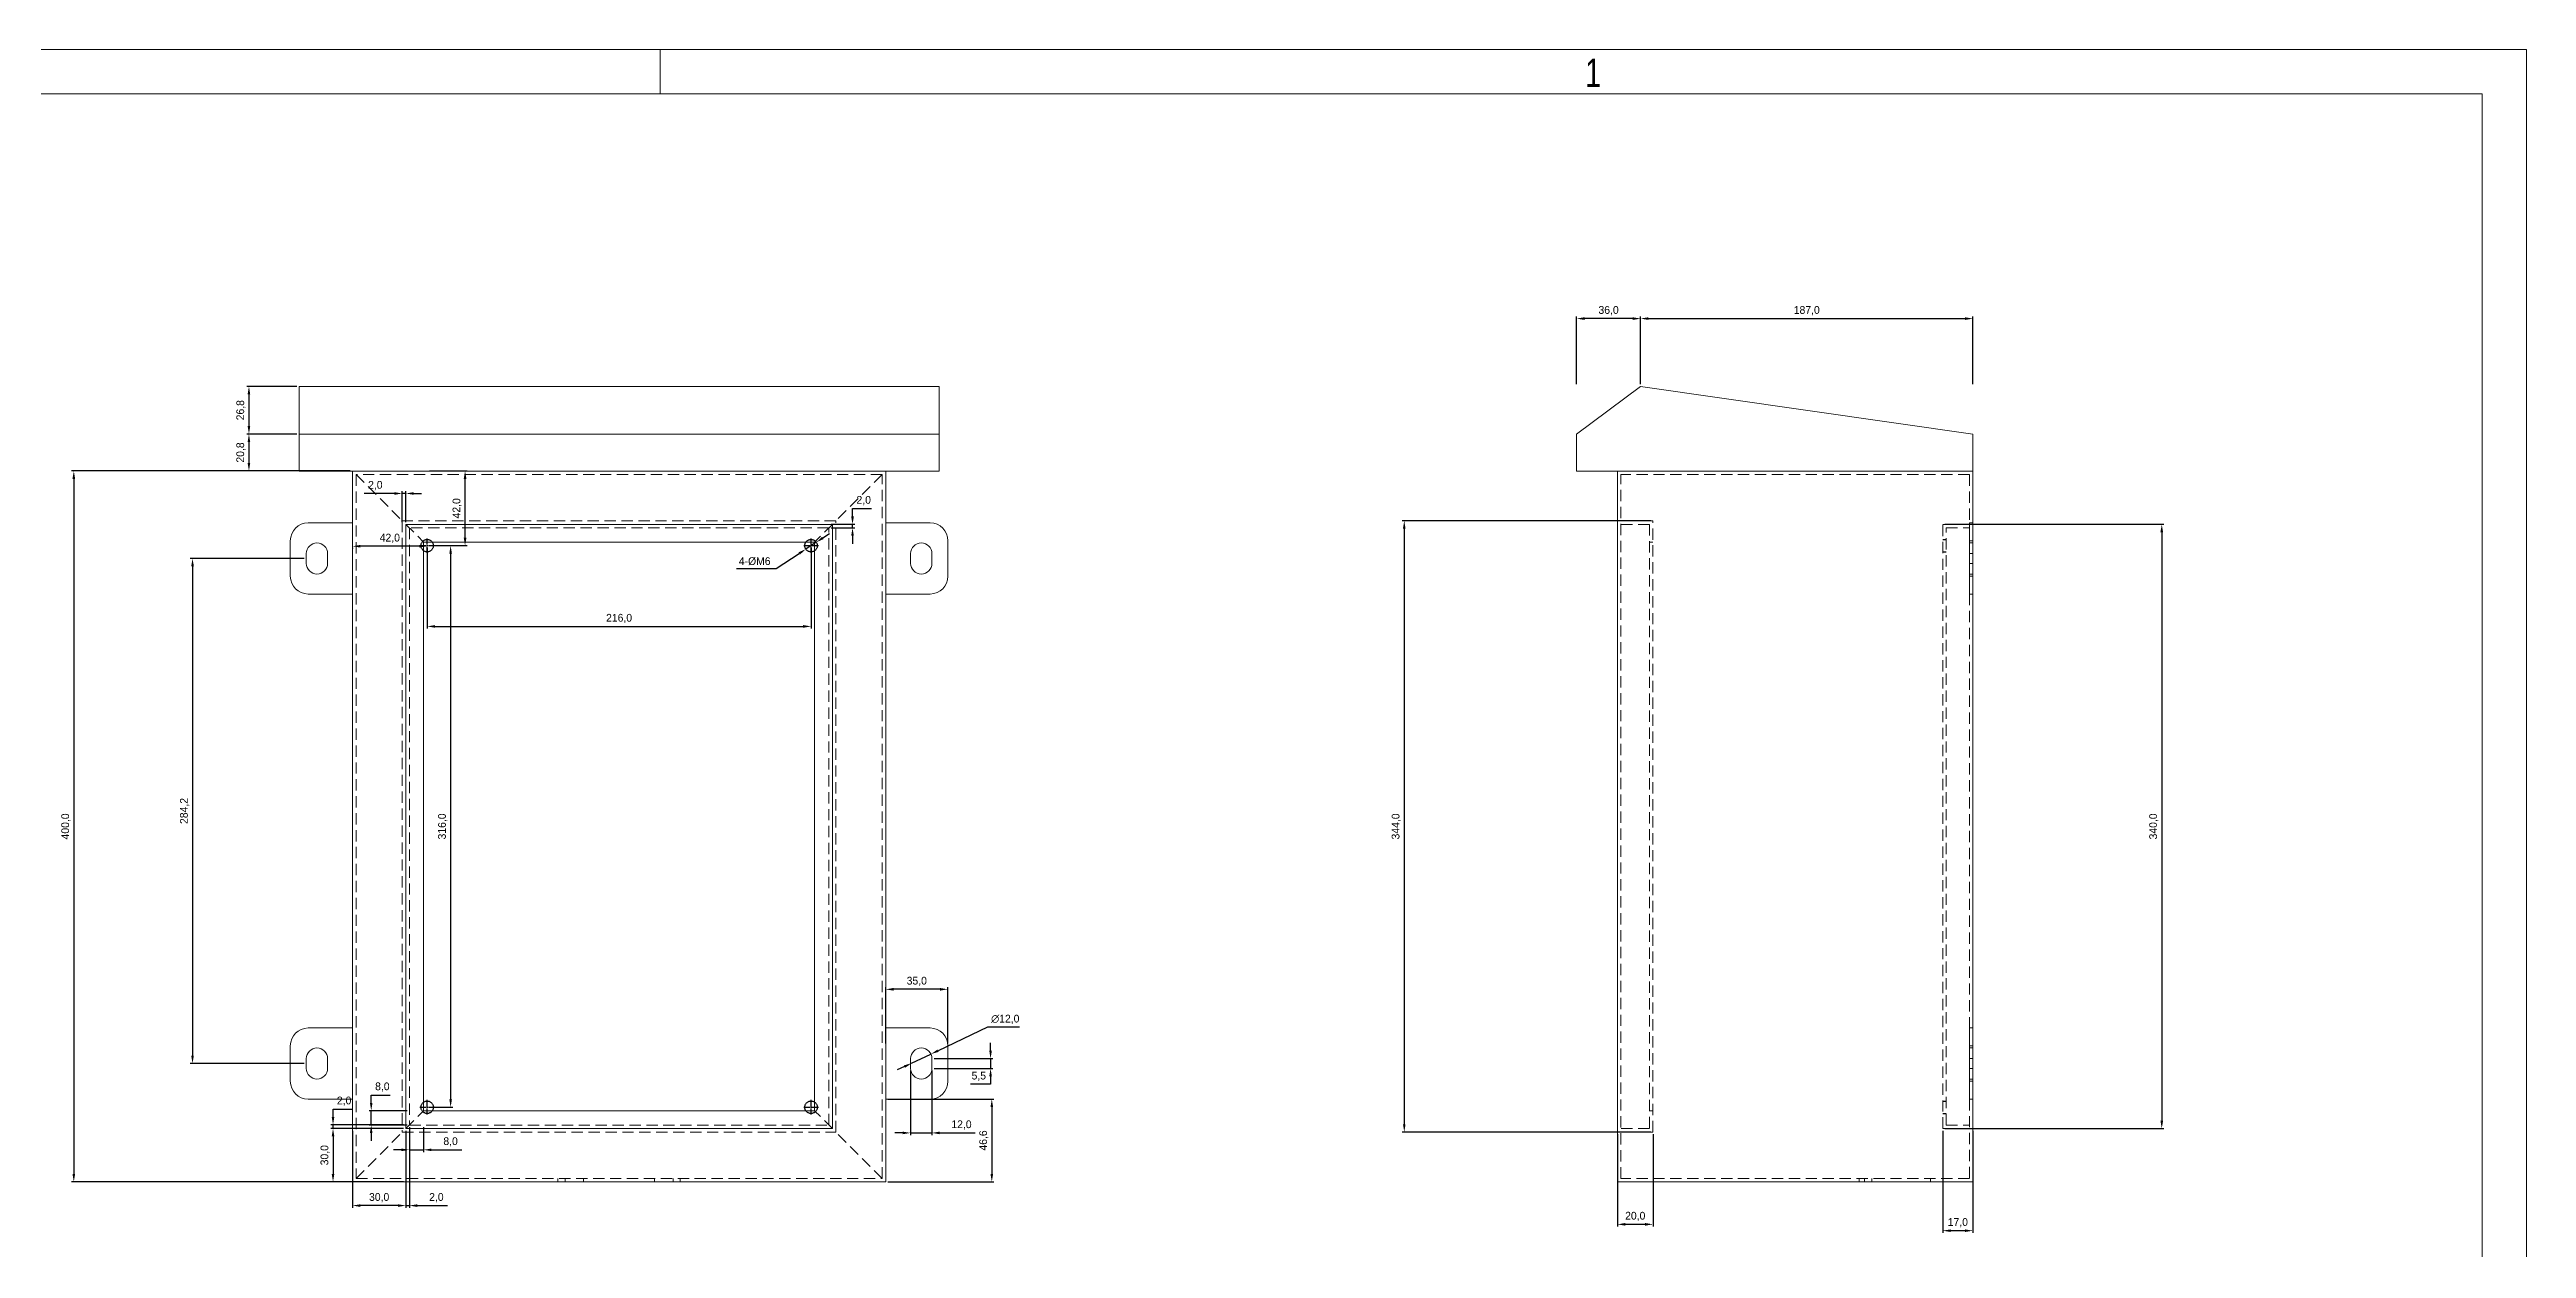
# Model space of a CAD drawing. Header units: millimetres. Extents: x 0 to 420, y 0 to 297.
# Drawn here: x 141.3 to 420, y 162.1 to 297 of the extents above; entities that cross this region are included whole.
import ezdxf

# ---------------------------------------------------------------- set-up
doc = ezdxf.new("R2010")
doc.units = ezdxf.units.MM
doc.header["$PDSIZE"] = -1
for name, pattern in [('CENTER2', [1.125, 0.75, -0.125, 0.125, -0.125]), ('DASHEDX2', [38.1, 25.4, -12.7]), ('HIDDEN', [1.905, 1.27, -0.635])]:
    doc.linetypes.add(name, pattern=pattern)
for name, color, linetype in [('111', 7, 'DASHEDX2'), ('DIM', 3, 'Continuous'), ('ОСЕВЫЕ', 7, 'Continuous'), ('虚线', 1, 'Continuous')]:
    doc.layers.add(name, color=color, linetype=linetype)
doc.styles.add('SLDTEXTSTYLE3', font='TXT', dxfattribs={"width": 0.75})
doc.dimstyles.new('bz', dxfattribs={"dimscale": 0.25, "dimtxt": 3.5, "dimasz": 3.556, "dimexe": 1, "dimexo": 1, "dimgap": 1.524, "dimtad": 1, "dimtoh": 1, "dimdec": 1, "dimlfac": 5, "dimzin": 0, "dimtxsty": 'Standard', "dimcen": 2.5, "dimazin": 0, "dimtfac": 1, "dimtdec": 1, "dimtmove": 0, "dimatfit": 3, "dimfxl": 0, "dimtzin": 0, "dimarcsym": 0})

# ---------------------------------------------------------------- blocks, each defined once
blk = doc.blocks.new('*D16')
at = {"layer": 'Defpoints', "color": 0, "transparency": 16777216}
for p in [(228.96, 243.57), (228.96, 243.17), (231.63, 243.57)]:
    blk.add_point(p, dxfattribs=at)
at = {"layer": 'DIM', "color": 0, "lineweight": -2, "transparency": 16777216}
for p, q in [((231.63, 244.46), (231.63, 245.34)), ((231.63, 245.34), (233.76, 245.34)), ((229.21, 243.57), (231.88, 243.57)), ((229.21, 243.17), (231.88, 243.17)), ((231.63, 243.17), (231.63, 243.57)), ((231.63, 242.28), (231.63, 241.39))]:
    blk.add_line(p, q, dxfattribs=at)
at = {"layer": 'DIM', "color": 0, "transparency": 16777216}
for points in [[(231.48, 244.46), (231.78, 244.46), (231.63, 243.57)], [(231.48, 242.28), (231.78, 242.28), (231.63, 243.17)]]:
    blk.add_solid(points, dxfattribs=at)
at = {"layer": 'DIM', "color": 0, "transparency": 16777216, "insert": (232.89, 246.24), "char_height": 0.875, "attachment_point": 5}
blk.add_mtext('2,0', dxfattribs=at)
blk = doc.blocks.new('*D25')
at = {"layer": 'Defpoints', "color": 0, "transparency": 16777216}
for p in [(169.36, 259.09), (163.71, 253.73), (169.36, 253.73)]:
    blk.add_point(p, dxfattribs=at)
at = {"layer": 'DIM', "color": 0, "lineweight": -2, "transparency": 16777216}
for p, q in [((169.11, 259.09), (163.46, 259.09)), ((163.71, 258.2), (163.71, 254.62)), ((169.11, 253.73), (163.46, 253.73))]:
    blk.add_line(p, q, dxfattribs=at)
at = {"layer": 'DIM', "color": 0, "transparency": 16777216}
for points in [[(163.56, 258.2), (163.85, 258.2), (163.71, 259.09)], [(163.56, 254.62), (163.85, 254.62), (163.71, 253.73)]]:
    blk.add_solid(points, dxfattribs=at)
at = {"layer": 'DIM', "color": 0, "transparency": 16777216, "insert": (162.81, 256.41), "char_height": 0.875, "attachment_point": 5, "rotation": 90}
blk.add_mtext('26,8', dxfattribs=at)
blk = doc.blocks.new('*D26')
at = {"layer": 'Defpoints', "color": 0, "transparency": 16777216}
for p in [(169.36, 253.73), (163.71, 249.57), (169.36, 249.57)]:
    blk.add_point(p, dxfattribs=at)
at = {"layer": 'DIM', "color": 0, "lineweight": -2, "transparency": 16777216}
for p, q in [((169.11, 253.73), (163.46, 253.73)), ((163.71, 252.84), (163.71, 250.46)), ((169.11, 249.57), (163.46, 249.57))]:
    blk.add_line(p, q, dxfattribs=at)
at = {"layer": 'DIM', "color": 0, "transparency": 16777216}
for points in [[(163.56, 252.84), (163.85, 252.84), (163.71, 253.73)], [(163.56, 250.46), (163.85, 250.46), (163.71, 249.57)]]:
    blk.add_solid(points, dxfattribs=at)
at = {"layer": 'DIM', "color": 0, "transparency": 16777216, "insert": (162.81, 251.65), "char_height": 0.875, "attachment_point": 5, "rotation": 90}
blk.add_mtext('20,8', dxfattribs=at)
blk = doc.blocks.new('*D27')
at = {"layer": 'Defpoints', "color": 0, "transparency": 16777216}
for p in [(321.71, 243.97), (293.72, 175.17), (321.71, 175.17)]:
    blk.add_point(p, dxfattribs=at)
at = {"layer": 'DIM', "color": 0, "lineweight": -2, "transparency": 16777216}
for p, q in [((321.46, 243.97), (293.47, 243.97)), ((293.72, 243.08), (293.72, 176.06)), ((321.46, 175.17), (293.47, 175.17))]:
    blk.add_line(p, q, dxfattribs=at)
at = {"layer": 'DIM', "color": 0, "transparency": 16777216}
for points in [[(293.57, 243.08), (293.86, 243.08), (293.72, 243.97)], [(293.57, 176.06), (293.86, 176.06), (293.72, 175.17)]]:
    blk.add_solid(points, dxfattribs=at)
at = {"layer": 'DIM', "color": 0, "transparency": 16777216, "insert": (292.82, 209.57), "char_height": 0.875, "attachment_point": 5, "rotation": 90}
blk.add_mtext('344,0', dxfattribs=at)
blk = doc.blocks.new('*D28')
at = {"layer": 'Defpoints', "color": 0, "transparency": 16777216}
for p in [(354.31, 243.57), (354.31, 175.57), (378.96, 175.57)]:
    blk.add_point(p, dxfattribs=at)
at = {"layer": 'DIM', "color": 0, "lineweight": -2, "transparency": 16777216}
for p, q in [((354.56, 243.57), (379.21, 243.57)), ((378.96, 242.68), (378.96, 176.46)), ((354.56, 175.57), (379.21, 175.57))]:
    blk.add_line(p, q, dxfattribs=at)
at = {"layer": 'DIM', "color": 0, "transparency": 16777216}
for points in [[(378.81, 242.68), (379.11, 242.68), (378.96, 243.57)], [(378.81, 176.46), (379.11, 176.46), (378.96, 175.57)]]:
    blk.add_solid(points, dxfattribs=at)
at = {"layer": 'DIM', "color": 0, "transparency": 16777216, "insert": (378.07, 209.57), "char_height": 0.875, "attachment_point": 5, "rotation": 90}
blk.add_mtext('340,0', dxfattribs=at)
blk = doc.blocks.new('*D29')
at = {"layer": 'Defpoints', "color": 0, "transparency": 16777216}
for p in [(354.31, 175.57), (357.71, 175.57), (357.71, 164.08)]:
    blk.add_point(p, dxfattribs=at)
at = {"layer": 'DIM', "color": 0, "lineweight": -2, "transparency": 16777216}
for p, q in [((354.31, 175.32), (354.31, 163.83)), ((357.71, 175.32), (357.71, 163.83)), ((355.2, 164.08), (356.82, 164.08))]:
    blk.add_line(p, q, dxfattribs=at)
at = {"layer": 'DIM', "color": 0, "transparency": 16777216}
for points in [[(355.2, 164.22), (355.2, 163.93), (354.31, 164.08)], [(356.82, 164.22), (356.82, 163.93), (357.71, 164.08)]]:
    blk.add_solid(points, dxfattribs=at)
at = {"layer": 'DIM', "color": 0, "transparency": 16777216, "insert": (356.01, 164.97), "char_height": 0.875, "attachment_point": 5}
blk.add_mtext('17,0', dxfattribs=at)
blk = doc.blocks.new('*D30')
at = {"layer": 'Defpoints', "color": 0, "transparency": 16777216}
for p in [(317.71, 175.17), (321.71, 175.17), (317.71, 164.79)]:
    blk.add_point(p, dxfattribs=at)
at = {"layer": 'DIM', "color": 0, "lineweight": -2, "transparency": 16777216}
for p, q in [((317.71, 174.92), (317.71, 164.54)), ((321.71, 174.92), (321.71, 164.54)), ((320.82, 164.79), (318.6, 164.79))]:
    blk.add_line(p, q, dxfattribs=at)
at = {"layer": 'DIM', "color": 0, "transparency": 16777216}
for points in [[(318.6, 164.94), (318.6, 164.64), (317.71, 164.79)], [(320.82, 164.94), (320.82, 164.64), (321.71, 164.79)]]:
    blk.add_solid(points, dxfattribs=at)
at = {"layer": 'DIM', "color": 0, "transparency": 16777216, "insert": (319.71, 165.68), "char_height": 0.875, "attachment_point": 5}
blk.add_mtext('20,0', dxfattribs=at)
blk = doc.blocks.new('*D31')
at = {"layer": 'Defpoints', "color": 0, "transparency": 16777216}
for p in [(313.11, 266.72), (313.11, 259.09), (320.31, 259.09)]:
    blk.add_point(p, dxfattribs=at)
at = {"layer": 'DIM', "color": 0, "lineweight": -2, "transparency": 16777216}
for p, q in [((313.11, 259.34), (313.11, 266.97)), ((319.42, 266.72), (314, 266.72)), ((320.31, 259.34), (320.31, 266.97))]:
    blk.add_line(p, q, dxfattribs=at)
at = {"layer": 'DIM', "color": 0, "transparency": 16777216}
for points in [[(314, 266.87), (314, 266.57), (313.11, 266.72)], [(319.42, 266.87), (319.42, 266.57), (320.31, 266.72)]]:
    blk.add_solid(points, dxfattribs=at)
at = {"layer": 'DIM', "color": 0, "transparency": 16777216, "insert": (316.71, 267.61), "char_height": 0.875, "attachment_point": 5}
blk.add_mtext('36,0', dxfattribs=at)
blk = doc.blocks.new('*D32')
at = {"layer": 'Defpoints', "color": 0, "transparency": 16777216}
for p in [(357.71, 266.72), (320.31, 259.09), (357.71, 259.09)]:
    blk.add_point(p, dxfattribs=at)
at = {"layer": 'DIM', "color": 0, "lineweight": -2, "transparency": 16777216}
for p, q in [((320.31, 259.34), (320.31, 266.97)), ((321.2, 266.72), (356.82, 266.72)), ((357.71, 259.34), (357.71, 266.97))]:
    blk.add_line(p, q, dxfattribs=at)
at = {"layer": 'DIM', "color": 0, "transparency": 16777216}
for points in [[(321.2, 266.87), (321.2, 266.57), (320.31, 266.72)], [(356.82, 266.87), (356.82, 266.57), (357.71, 266.72)]]:
    blk.add_solid(points, dxfattribs=at)
at = {"layer": 'DIM', "color": 0, "transparency": 16777216, "insert": (339.01, 267.61), "char_height": 0.875, "attachment_point": 5}
blk.add_mtext('187,0', dxfattribs=at)
blk = doc.blocks.new('*D34')
at = {"layer": 'Defpoints', "color": 0, "transparency": 16777216}
for p in [(235.36, 178.89), (235.36, 169.57), (247.3, 169.57)]:
    blk.add_point(p, dxfattribs=at)
at = {"layer": 'DIM', "color": 0, "lineweight": -2, "transparency": 16777216}
for p, q in [((235.61, 178.89), (247.55, 178.89)), ((247.3, 178), (247.3, 170.46)), ((235.61, 169.57), (247.55, 169.57))]:
    blk.add_line(p, q, dxfattribs=at)
at = {"layer": 'DIM', "color": 0, "transparency": 16777216}
for points in [[(247.16, 178), (247.45, 178), (247.3, 178.89)], [(247.16, 170.46), (247.45, 170.46), (247.3, 169.57)]]:
    blk.add_solid(points, dxfattribs=at)
at = {"layer": 'DIM', "color": 0, "transparency": 16777216, "insert": (246.41, 174.23), "char_height": 0.875, "attachment_point": 5, "rotation": 90}
blk.add_mtext('46,6', dxfattribs=at)
blk = doc.blocks.new('*D35')
at = {"layer": 'Defpoints', "color": 0, "transparency": 16777216}
for p in [(235.36, 191.24), (235.36, 184.89), (242.36, 184.89)]:
    blk.add_point(p, dxfattribs=at)
at = {"layer": 'DIM', "color": 0, "lineweight": -2, "transparency": 16777216}
for p, q in [((235.36, 185.14), (235.36, 191.49)), ((241.47, 191.24), (236.25, 191.24)), ((242.36, 185.14), (242.36, 191.49))]:
    blk.add_line(p, q, dxfattribs=at)
at = {"layer": 'DIM', "color": 0, "transparency": 16777216}
for points in [[(236.25, 191.39), (236.25, 191.09), (235.36, 191.24)], [(241.47, 191.39), (241.47, 191.09), (242.36, 191.24)]]:
    blk.add_solid(points, dxfattribs=at)
at = {"layer": 'DIM', "color": 0, "transparency": 16777216, "insert": (238.86, 192.13), "char_height": 0.875, "attachment_point": 5}
blk.add_mtext('35,0', dxfattribs=at)
blk = doc.blocks.new('*D36')
at = {"layer": 'Defpoints', "color": 0, "transparency": 16777216}
for p in [(240.56, 183.44), (240.56, 182.34), (247.16, 182.34)]:
    blk.add_point(p, dxfattribs=at)
at = {"layer": 'DIM', "color": 0, "lineweight": -2, "transparency": 16777216}
for p, q in [((247.16, 184.33), (247.16, 185.21)), ((240.81, 183.44), (247.41, 183.44)), ((240.81, 182.34), (247.41, 182.34)), ((247.16, 183.44), (247.16, 182.34)), ((247.16, 181.45), (247.16, 180.56)), ((247.16, 180.56), (244.89, 180.56))]:
    blk.add_line(p, q, dxfattribs=at)
at = {"layer": 'DIM', "color": 0, "transparency": 16777216}
for points in [[(247.02, 184.33), (247.31, 184.33), (247.16, 183.44)], [(247.02, 181.45), (247.31, 181.45), (247.16, 182.34)]]:
    blk.add_solid(points, dxfattribs=at)
at = {"layer": 'DIM', "color": 0, "transparency": 16777216, "insert": (245.84, 181.45), "char_height": 0.875, "attachment_point": 5}
blk.add_mtext('5,5', dxfattribs=at)
blk = doc.blocks.new('*D37')
at = {"layer": 'Defpoints', "color": 0, "transparency": 16777216}
for p in [(238.28, 182.92), (240.45, 183.95)]:
    blk.add_point(p, dxfattribs=at)
at = {"layer": 'DIM', "color": 0, "lineweight": -2, "transparency": 16777216}
for p, q in [((246.83, 186.97), (241.25, 184.33)), ((250.42, 186.97), (246.83, 186.97)), ((237.48, 182.54), (236.67, 182.16)), ((238.28, 182.92), (240.45, 183.95))]:
    blk.add_line(p, q, dxfattribs=at)
at = {"layer": 'DIM', "color": 0, "transparency": 16777216}
for points in [[(241.19, 184.46), (241.32, 184.2), (240.45, 183.95)], [(237.41, 182.68), (237.54, 182.41), (238.28, 182.92)]]:
    blk.add_solid(points, dxfattribs=at)
at = {"layer": 'DIM', "color": 0, "transparency": 16777216, "insert": (248.82, 187.86), "char_height": 0.875, "attachment_point": 5}
blk.add_mtext('∅12,0', dxfattribs=at)
blk = doc.blocks.new('*D39')
at = {"layer": 'Defpoints', "color": 0, "transparency": 16777216}
for p in [(238.16, 182.34), (240.56, 182.34), (240.56, 175.08)]:
    blk.add_point(p, dxfattribs=at)
at = {"layer": 'DIM', "color": 0, "lineweight": -2, "transparency": 16777216}
for p, q in [((238.16, 182.09), (238.16, 174.83)), ((240.56, 182.09), (240.56, 174.83)), ((237.27, 175.08), (236.39, 175.08)), ((238.16, 175.08), (240.56, 175.08)), ((241.45, 175.08), (245.44, 175.08))]:
    blk.add_line(p, q, dxfattribs=at)
at = {"layer": 'DIM', "color": 0, "transparency": 16777216}
for points in [[(237.27, 175.23), (237.27, 174.93), (238.16, 175.08)], [(241.45, 175.23), (241.45, 174.93), (240.56, 175.08)]]:
    blk.add_solid(points, dxfattribs=at)
at = {"layer": 'DIM', "color": 0, "transparency": 16777216, "insert": (243.89, 175.97), "char_height": 0.875, "attachment_point": 5}
blk.add_mtext('12,0', dxfattribs=at)
blk = doc.blocks.new('*D40')
at = {"layer": 'Defpoints', "color": 0, "transparency": 16777216}
for p in [(180.96, 247.04), (180.96, 243.57), (181.36, 243.57)]:
    blk.add_point(p, dxfattribs=at)
at = {"layer": 'DIM', "color": 0, "lineweight": -2, "transparency": 16777216}
for p, q in [((180.07, 247.04), (176.67, 247.04)), ((180.96, 243.82), (180.96, 247.29)), ((181.36, 247.04), (180.96, 247.04)), ((181.36, 243.82), (181.36, 247.29)), ((182.25, 247.04), (183.14, 247.04))]:
    blk.add_line(p, q, dxfattribs=at)
at = {"layer": 'DIM', "color": 0, "transparency": 16777216}
for points in [[(180.07, 247.19), (180.07, 246.89), (180.96, 247.04)], [(182.25, 247.19), (182.25, 246.89), (181.36, 247.04)]]:
    blk.add_solid(points, dxfattribs=at)
at = {"layer": 'DIM', "color": 0, "transparency": 16777216, "insert": (177.93, 247.93), "char_height": 0.875, "attachment_point": 5}
blk.add_mtext('2,0', dxfattribs=at)
blk = doc.blocks.new('*D41')
at = {"layer": 'Defpoints', "color": 0, "transparency": 16777216}
for p in [(170.16, 239.73), (157.36, 182.89), (170.16, 182.89)]:
    blk.add_point(p, dxfattribs=at)
at = {"layer": 'DIM', "color": 0, "lineweight": -2, "transparency": 16777216}
for p, q in [((169.91, 239.73), (157.11, 239.73)), ((157.36, 238.84), (157.36, 183.78)), ((169.91, 182.89), (157.11, 182.89))]:
    blk.add_line(p, q, dxfattribs=at)
at = {"layer": 'DIM', "color": 0, "transparency": 16777216}
for points in [[(157.21, 238.84), (157.51, 238.84), (157.36, 239.73)], [(157.21, 183.78), (157.51, 183.78), (157.36, 182.89)]]:
    blk.add_solid(points, dxfattribs=at)
at = {"layer": 'DIM', "color": 0, "transparency": 16777216, "insert": (156.47, 211.31), "char_height": 0.875, "attachment_point": 5, "rotation": 90}
blk.add_mtext('284,2', dxfattribs=at)
blk = doc.blocks.new('*D42')
at = {"layer": 'Defpoints', "color": 0, "transparency": 16777216}
for p in [(181.36, 175.57), (181.76, 175.57), (181.76, 166.9)]:
    blk.add_point(p, dxfattribs=at)
at = {"layer": 'DIM', "color": 0, "lineweight": -2, "transparency": 16777216}
for p, q in [((181.36, 175.32), (181.36, 166.65)), ((181.76, 175.32), (181.76, 166.65)), ((180.47, 166.9), (179.59, 166.9)), ((181.36, 166.9), (181.76, 166.9)), ((182.65, 166.9), (186.05, 166.9))]:
    blk.add_line(p, q, dxfattribs=at)
at = {"layer": 'DIM', "color": 0, "transparency": 16777216}
for points in [[(180.47, 167.05), (180.47, 166.75), (181.36, 166.9)], [(182.65, 167.05), (182.65, 166.75), (181.76, 166.9)]]:
    blk.add_solid(points, dxfattribs=at)
at = {"layer": 'DIM', "color": 0, "transparency": 16777216, "insert": (184.8, 167.79), "char_height": 0.875, "attachment_point": 5}
blk.add_mtext('2,0', dxfattribs=at)
blk = doc.blocks.new('*D43')
at = {"layer": 'Defpoints', "color": 0, "transparency": 16777216}
for p in [(175.36, 175.57), (181.36, 175.57), (175.36, 166.9)]:
    blk.add_point(p, dxfattribs=at)
at = {"layer": 'DIM', "color": 0, "lineweight": -2, "transparency": 16777216}
for p, q in [((175.36, 175.32), (175.36, 166.65)), ((181.36, 175.32), (181.36, 166.65)), ((180.47, 166.9), (176.25, 166.9))]:
    blk.add_line(p, q, dxfattribs=at)
at = {"layer": 'DIM', "color": 0, "transparency": 16777216}
for points in [[(176.25, 167.05), (176.25, 166.75), (175.36, 166.9)], [(180.47, 167.05), (180.47, 166.75), (181.36, 166.9)]]:
    blk.add_solid(points, dxfattribs=at)
at = {"layer": 'DIM', "color": 0, "transparency": 16777216, "insert": (178.36, 167.79), "char_height": 0.875, "attachment_point": 5}
blk.add_mtext('30,0', dxfattribs=at)
blk = doc.blocks.new('*D44')
at = {"layer": 'Defpoints', "color": 0, "transparency": 16777216}
for p in [(181.76, 175.97), (183.36, 175.97), (183.36, 173.18)]:
    blk.add_point(p, dxfattribs=at)
at = {"layer": 'DIM', "color": 0, "lineweight": -2, "transparency": 16777216}
for p, q in [((181.76, 175.72), (181.76, 172.93)), ((183.36, 175.72), (183.36, 172.93)), ((180.87, 173.18), (179.99, 173.18)), ((181.76, 173.18), (183.36, 173.18)), ((184.25, 173.18), (187.65, 173.18))]:
    blk.add_line(p, q, dxfattribs=at)
at = {"layer": 'DIM', "color": 0, "transparency": 16777216}
for points in [[(180.87, 173.32), (180.87, 173.03), (181.76, 173.18)], [(184.25, 173.32), (184.25, 173.03), (183.36, 173.18)]]:
    blk.add_solid(points, dxfattribs=at)
at = {"layer": 'DIM', "color": 0, "transparency": 16777216, "insert": (186.4, 174.07), "char_height": 0.875, "attachment_point": 5}
blk.add_mtext('8,0', dxfattribs=at)
blk = doc.blocks.new('*D45')
at = {"layer": 'Defpoints', "color": 0, "transparency": 16777216}
for p in [(181.36, 175.57), (173.17, 169.57), (181.36, 169.57)]:
    blk.add_point(p, dxfattribs=at)
at = {"layer": 'DIM', "color": 0, "lineweight": -2, "transparency": 16777216}
for p, q in [((181.11, 175.57), (172.92, 175.57)), ((173.17, 174.68), (173.17, 170.46)), ((181.11, 169.57), (172.92, 169.57))]:
    blk.add_line(p, q, dxfattribs=at)
at = {"layer": 'DIM', "color": 0, "transparency": 16777216}
for points in [[(173.02, 174.68), (173.32, 174.68), (173.17, 175.57)], [(173.02, 170.46), (173.32, 170.46), (173.17, 169.57)]]:
    blk.add_solid(points, dxfattribs=at)
at = {"layer": 'DIM', "color": 0, "transparency": 16777216, "insert": (172.28, 172.57), "char_height": 0.875, "attachment_point": 5, "rotation": 90}
blk.add_mtext('30,0', dxfattribs=at)
blk = doc.blocks.new('*D46')
at = {"layer": 'Defpoints', "color": 0, "transparency": 16777216}
for p in [(173.17, 175.98), (181.36, 175.98), (181.36, 175.57)]:
    blk.add_point(p, dxfattribs=at)
at = {"layer": 'DIM', "color": 0, "lineweight": -2, "transparency": 16777216}
for p, q in [((181.11, 175.98), (172.92, 175.98)), ((173.17, 176.87), (173.17, 177.75)), ((173.17, 177.75), (175.3, 177.75)), ((173.17, 175.57), (173.17, 175.98)), ((181.11, 175.57), (172.92, 175.57)), ((173.17, 174.68), (173.17, 173.79))]:
    blk.add_line(p, q, dxfattribs=at)
at = {"layer": 'DIM', "color": 0, "transparency": 16777216}
for points in [[(173.02, 176.87), (173.32, 176.87), (173.17, 175.98)], [(173.02, 174.68), (173.32, 174.68), (173.17, 175.57)]]:
    blk.add_solid(points, dxfattribs=at)
at = {"layer": 'DIM', "color": 0, "transparency": 16777216, "insert": (174.42, 178.65), "char_height": 0.875, "attachment_point": 5}
blk.add_mtext('2,0', dxfattribs=at)
blk = doc.blocks.new('*D47')
at = {"layer": 'Defpoints', "color": 0, "transparency": 16777216}
for p in [(177.47, 177.57), (181.76, 177.57), (181.76, 175.97)]:
    blk.add_point(p, dxfattribs=at)
at = {"layer": 'DIM', "color": 0, "lineweight": -2, "transparency": 16777216}
for p, q in [((177.47, 178.46), (177.47, 179.34)), ((177.47, 179.34), (179.6, 179.34)), ((181.51, 177.57), (177.22, 177.57)), ((181.51, 175.97), (177.22, 175.97)), ((177.47, 175.97), (177.47, 177.57)), ((177.47, 175.08), (177.47, 174.19))]:
    blk.add_line(p, q, dxfattribs=at)
at = {"layer": 'DIM', "color": 0, "transparency": 16777216}
for points in [[(177.32, 178.46), (177.61, 178.46), (177.47, 177.57)], [(177.32, 175.08), (177.61, 175.08), (177.47, 175.97)]]:
    blk.add_solid(points, dxfattribs=at)
at = {"layer": 'DIM', "color": 0, "transparency": 16777216, "insert": (178.72, 180.24), "char_height": 0.875, "attachment_point": 5}
blk.add_mtext('8,0', dxfattribs=at)
blk = doc.blocks.new('*D49')
at = {"layer": 'Defpoints', "color": 0, "transparency": 16777216}
for p in [(175.36, 249.57), (144, 169.57), (175.36, 169.57)]:
    blk.add_point(p, dxfattribs=at)
at = {"layer": 'DIM', "color": 0, "lineweight": -2, "transparency": 16777216}
for p, q in [((175.11, 249.57), (143.75, 249.57)), ((144, 248.68), (144, 170.46)), ((175.11, 169.57), (143.75, 169.57))]:
    blk.add_line(p, q, dxfattribs=at)
at = {"layer": 'DIM', "color": 0, "transparency": 16777216}
for points in [[(143.85, 248.68), (144.15, 248.68), (144, 249.57)], [(143.85, 170.46), (144.15, 170.46), (144, 169.57)]]:
    blk.add_solid(points, dxfattribs=at)
at = {"layer": 'DIM', "color": 0, "transparency": 16777216, "insert": (143.11, 209.57), "char_height": 0.875, "attachment_point": 5, "rotation": 90}
blk.add_mtext('400,0', dxfattribs=at)
blk = doc.blocks.new('*U51')
at = {"layer": 'DIM', "color": 0, "linetype": 'CENTER2', "transparency": 16777216}
for p, q in [((-0.82, 0), (-0.14, 0)), ((0, 0.14), (0, 0.82)), ((0.14, 0), (0.82, 0)), ((0, -0.82), (0, -0.14))]:
    blk.add_line(p, q, dxfattribs=at)
at = {"layer": 'DIM', "color": 0, "linetype": 'Continuous', "transparency": 16777216}
for p, q in [((-0.07, 0), (0.07, 0)), ((0, -0.07), (0, 0.07))]:
    blk.add_line(p, q, dxfattribs=at)
blk = doc.blocks.new('*U53')
at = {"layer": 'DIM', "color": 0, "linetype": 'CENTER2', "transparency": 16777216}
for p, q in [((-0.82, 0), (-0.14, 0)), ((0, 0.14), (0, 0.82)), ((0.14, 0), (0.82, 0)), ((0, -0.82), (0, -0.14))]:
    blk.add_line(p, q, dxfattribs=at)
at = {"layer": 'DIM', "color": 0, "linetype": 'Continuous', "transparency": 16777216}
for p, q in [((-0.07, 0), (0.07, 0)), ((0, -0.07), (0, 0.07))]:
    blk.add_line(p, q, dxfattribs=at)
blk = doc.blocks.new('*U55')
at = {"layer": 'DIM', "color": 0, "linetype": 'CENTER2', "transparency": 16777216}
for p, q in [((-0.82, 0), (-0.14, 0)), ((0, 0.14), (0, 0.82)), ((0.14, 0), (0.82, 0)), ((0, -0.82), (0, -0.14))]:
    blk.add_line(p, q, dxfattribs=at)
at = {"layer": 'DIM', "color": 0, "linetype": 'Continuous', "transparency": 16777216}
for p, q in [((-0.07, 0), (0.07, 0)), ((0, -0.07), (0, 0.07))]:
    blk.add_line(p, q, dxfattribs=at)
blk = doc.blocks.new('*U56')
at = {"layer": 'DIM', "color": 0, "linetype": 'CENTER2', "transparency": 16777216}
for p, q in [((-0.82, 0), (-0.14, 0)), ((0, 0.14), (0, 0.82)), ((0.14, 0), (0.82, 0)), ((0, -0.82), (0, -0.14))]:
    blk.add_line(p, q, dxfattribs=at)
at = {"layer": 'DIM', "color": 0, "linetype": 'Continuous', "transparency": 16777216}
for p, q in [((-0.07, 0), (0.07, 0)), ((0, -0.07), (0, 0.07))]:
    blk.add_line(p, q, dxfattribs=at)
blk = doc.blocks.new('*D57')
at = {"layer": '111', "color": 0, "lineweight": -2, "transparency": 16777216}
for p, q in [((228.29, 242.04), (229.04, 242.52)), ((223.04, 238.6), (225.63, 240.3)), ((227.55, 241.55), (226.38, 240.78)), ((218.58, 238.6), (223.04, 238.6))]:
    blk.add_line(p, q, dxfattribs=at)
at = {"layer": '111', "color": 0, "transparency": 16777216}
for points in [[(225.55, 240.42), (225.72, 240.17), (226.38, 240.78)], [(228.21, 242.16), (228.37, 241.91), (227.55, 241.55)]]:
    blk.add_solid(points, dxfattribs=at)
at = {"layer": 'Defpoints', "color": 0, "transparency": 16777216}
for p in [(226.38, 240.78), (227.55, 241.55)]:
    blk.add_point(p, dxfattribs=at)
at = {"layer": '111', "color": 0, "transparency": 16777216, "insert": (220.62, 239.41), "char_height": 0.875, "attachment_point": 5}
blk.add_mtext('4-%%CM6', dxfattribs=at)
blk = doc.blocks.new('*D58')
at = {"layer": 'Defpoints', "color": 0, "transparency": 16777216}
for p in [(183.76, 241.17), (183.76, 177.97), (186.4, 177.97)]:
    blk.add_point(p, dxfattribs=at)
at = {"layer": 'DIM', "color": 0, "lineweight": -2, "transparency": 16777216}
for p, q in [((184.01, 241.17), (186.65, 241.17)), ((186.4, 240.28), (186.4, 178.86)), ((184.01, 177.97), (186.65, 177.97))]:
    blk.add_line(p, q, dxfattribs=at)
at = {"layer": 'DIM', "color": 0, "transparency": 16777216}
for points in [[(186.26, 240.28), (186.55, 240.28), (186.4, 241.17)], [(186.26, 178.86), (186.55, 178.86), (186.4, 177.97)]]:
    blk.add_solid(points, dxfattribs=at)
at = {"layer": 'DIM', "color": 0, "transparency": 16777216, "insert": (185.51, 209.57), "char_height": 0.875, "attachment_point": 5, "rotation": 90}
blk.add_mtext('316,0', dxfattribs=at)
blk = doc.blocks.new('*D59')
at = {"layer": 'Defpoints', "color": 0, "transparency": 16777216}
for p in [(183.76, 241.17), (226.96, 241.17), (226.96, 232.08)]:
    blk.add_point(p, dxfattribs=at)
at = {"layer": 'DIM', "color": 0, "lineweight": -2, "transparency": 16777216}
for p, q in [((183.76, 240.92), (183.76, 231.83)), ((226.96, 240.92), (226.96, 231.83)), ((184.65, 232.08), (226.07, 232.08))]:
    blk.add_line(p, q, dxfattribs=at)
at = {"layer": 'DIM', "color": 0, "transparency": 16777216}
for points in [[(184.65, 232.23), (184.65, 231.93), (183.76, 232.08)], [(226.07, 232.23), (226.07, 231.93), (226.96, 232.08)]]:
    blk.add_solid(points, dxfattribs=at)
at = {"layer": 'DIM', "color": 0, "transparency": 16777216, "insert": (205.36, 232.97), "char_height": 0.875, "attachment_point": 5}
blk.add_mtext('216,0', dxfattribs=at)
blk = doc.blocks.new('*D60')
at = {"layer": 'Defpoints', "color": 0, "transparency": 16777216}
for p in [(183.76, 249.57), (188.03, 249.57), (183.76, 241.17)]:
    blk.add_point(p, dxfattribs=at)
at = {"layer": 'DIM', "color": 0, "lineweight": -2, "transparency": 16777216}
for p, q in [((184.01, 249.57), (188.28, 249.57)), ((188.03, 242.06), (188.03, 248.68)), ((184.01, 241.17), (188.28, 241.17))]:
    blk.add_line(p, q, dxfattribs=at)
at = {"layer": 'DIM', "color": 0, "transparency": 16777216}
for points in [[(187.88, 248.68), (188.18, 248.68), (188.03, 249.57)], [(187.88, 242.06), (188.18, 242.06), (188.03, 241.17)]]:
    blk.add_solid(points, dxfattribs=at)
at = {"layer": 'DIM', "color": 0, "transparency": 16777216, "insert": (187.14, 245.37), "char_height": 0.875, "attachment_point": 5, "rotation": 90}
blk.add_mtext('42,0', dxfattribs=at)
blk = doc.blocks.new('*D61')
at = {"layer": 'Defpoints', "color": 0, "transparency": 16777216}
for p in [(175.36, 241.17), (175.36, 241.1), (183.76, 241.17)]:
    blk.add_point(p, dxfattribs=at)
at = {"layer": 'DIM', "color": 0, "lineweight": -2, "transparency": 16777216}
for p, q in [((175.36, 240.92), (175.36, 240.85)), ((182.87, 241.1), (176.25, 241.1)), ((183.76, 240.92), (183.76, 240.85))]:
    blk.add_line(p, q, dxfattribs=at)
at = {"layer": 'DIM', "color": 0, "transparency": 16777216}
for points in [[(176.25, 241.25), (176.25, 240.95), (175.36, 241.1)], [(182.87, 241.25), (182.87, 240.95), (183.76, 241.1)]]:
    blk.add_solid(points, dxfattribs=at)
at = {"layer": 'DIM', "color": 0, "transparency": 16777216, "insert": (179.56, 241.99), "char_height": 0.875, "attachment_point": 5}
blk.add_mtext('42,0', dxfattribs=at)

msp = doc.modelspace()

# ---------------------------------------------------------------- linework, layer by layer
at = {"color": 7, "linetype": 'Continuous', "lineweight": 15}
for p, q in [((415, 292), (20, 292)), ((415, 5), (415, 292)), ((169.364, 259.087), (241.364, 259.087)), ((169.364, 253.727), (169.364, 259.087)), ((241.364, 253.727), (241.364, 259.087)), ((313.106, 253.727), (320.306, 259.087)), ((320.306, 259.087), (357.706, 253.727)), ((169.364, 249.567), (169.364, 253.727)), ((169.364, 253.727), (241.364, 253.727)), ((241.364, 249.567), (241.364, 253.727)), ((313.106, 249.567), (313.106, 253.727)), ((357.706, 253.727), (357.706, 249.567)), ((169.364, 249.567), (241.364, 249.567)), ((175.364, 169.567), (175.364, 249.567)), ((235.364, 249.567), (235.364, 169.567)), ((357.706, 249.567), (313.106, 249.567)), ((317.706, 249.567), (317.706, 169.567)), ((357.706, 249.567), (357.706, 243.727)), ((170.364, 243.727), (175.364, 243.727)), ((229.364, 243.567), (181.364, 243.567)), ((181.364, 243.567), (181.364, 175.567)), ((229.364, 175.567), (229.364, 243.567)), ((235.364, 243.727), (240.364, 243.727)), ((357.306, 243.727), (357.706, 243.727)), ((357.306, 243.727), (357.306, 241.727)), ((357.706, 243.727), (357.706, 241.727)), ((168.364, 237.727), (168.364, 241.727)), ((170.164, 239.177), (170.164, 240.277)), ((172.564, 240.277), (172.564, 239.177)), ((183.364, 241.567), (227.364, 241.567)), ((183.364, 177.567), (183.364, 241.567)), ((227.364, 241.567), (227.364, 177.567)), ((238.164, 239.177), (238.164, 240.277)), ((240.564, 240.277), (240.564, 239.177)), ((242.364, 241.727), (242.364, 237.727)), ((357.306, 241.727), (357.706, 241.727)), ((357.306, 241.727), (357.306, 237.727)), ((357.706, 241.727), (357.706, 237.727)), ((357.306, 237.727), (357.706, 237.727)), ((357.306, 237.727), (357.306, 235.727)), ((357.706, 237.727), (357.706, 235.727)), ((175.364, 235.727), (170.364, 235.727)), ((240.364, 235.727), (235.364, 235.727)), ((357.306, 235.727), (357.706, 235.727)), ((357.706, 235.727), (357.706, 186.887)), ((170.364, 186.887), (175.364, 186.887)), ((235.364, 186.887), (240.364, 186.887)), ((357.306, 186.887), (357.306, 184.887)), ((357.306, 186.887), (357.706, 186.887)), ((357.706, 186.887), (357.706, 184.887)), ((168.364, 180.887), (168.364, 184.887)), ((242.364, 184.887), (242.364, 180.887)), ((357.306, 184.887), (357.306, 180.887)), ((357.306, 184.887), (357.706, 184.887)), ((357.706, 184.887), (357.706, 180.887)), ((170.164, 182.337), (170.164, 183.437)), ((172.564, 183.437), (172.564, 182.337)), ((238.164, 182.337), (238.164, 183.437)), ((240.564, 183.437), (240.564, 182.337)), ((175.364, 178.887), (170.364, 178.887)), ((240.364, 178.887), (235.364, 178.887)), ((357.306, 180.887), (357.706, 180.887)), ((357.306, 180.887), (357.306, 178.887)), ((357.306, 178.887), (357.706, 178.887)), ((357.706, 180.887), (357.706, 178.887)), ((357.706, 178.887), (357.706, 169.567)), ((227.364, 177.567), (183.364, 177.567)), ((181.364, 175.567), (229.364, 175.567)), ((235.364, 169.567), (175.364, 169.567)), ((357.706, 169.567), (317.706, 169.567))]:
    msp.add_line(p, q, dxfattribs=at)
at = {"color": 7, "linetype": 'HIDDEN', "lineweight": 0}
for p, q in [((234.964, 249.167), (175.764, 249.167)), ((175.764, 249.167), (175.764, 169.967)), ((234.964, 169.967), (234.964, 249.167)), ((357.306, 249.167), (318.106, 249.167)), ((318.106, 169.967), (318.106, 249.167)), ((357.306, 249.167), (357.306, 243.727)), ((229.764, 243.967), (180.964, 243.967)), ((180.964, 243.967), (180.964, 175.167)), ((229.764, 175.167), (229.764, 243.967)), ((321.306, 243.567), (317.706, 243.567)), ((321.706, 243.967), (318.106, 243.967)), ((321.306, 243.567), (321.306, 175.567)), ((321.706, 175.167), (321.706, 243.967)), ((354.306, 175.567), (354.306, 243.567)), ((354.306, 243.567), (357.306, 243.567)), ((354.706, 243.167), (357.306, 243.167)), ((354.706, 175.967), (354.706, 243.167)), ((321.306, 241.567), (321.706, 241.567)), ((357.306, 241.727), (357.706, 241.727)), ((357.706, 241.477), (357.306, 241.477)), ((357.306, 240.277), (357.706, 240.277)), ((357.306, 239.177), (357.706, 239.177)), ((357.306, 237.977), (357.706, 237.977)), ((357.306, 237.727), (357.706, 237.727)), ((357.306, 235.727), (357.306, 186.887)), ((357.306, 184.887), (357.706, 184.887)), ((357.706, 184.637), (357.306, 184.637)), ((357.306, 183.437), (357.706, 183.437)), ((357.306, 182.337), (357.706, 182.337)), ((357.306, 181.137), (357.706, 181.137)), ((357.306, 180.887), (357.706, 180.887)), ((357.306, 178.887), (357.306, 169.967)), ((321.306, 177.567), (321.706, 177.567)), ((354.706, 175.967), (357.306, 175.967)), ((180.964, 175.167), (229.764, 175.167)), ((321.306, 175.567), (317.706, 175.567)), ((321.706, 175.167), (318.106, 175.167)), ((354.306, 175.567), (357.306, 175.567)), ((175.764, 169.967), (234.964, 169.967)), ((198.484, 169.967), (198.484, 169.567)), ((199.284, 169.567), (199.284, 169.967)), ((201.364, 169.967), (201.364, 169.567)), ((209.364, 169.567), (209.364, 169.967)), ((211.444, 169.967), (211.444, 169.567)), ((212.244, 169.567), (212.244, 169.967)), ((357.306, 169.967), (318.106, 169.967)), ((344.926, 169.967), (344.926, 169.567)), ((345.526, 169.967), (345.526, 169.567)), ((346.326, 169.567), (346.326, 169.967)), ((352.926, 169.567), (352.926, 169.967))]:
    msp.add_line(p, q, dxfattribs=at)
at = {"color": 7, "linetype": 'Continuous', "lineweight": 15}
for centre, radius, start, end in [((170.364, 241.727), 2, 90, 180), ((240.364, 241.727), 2, 0, 90), ((171.364, 240.277), 1.2, 0, 180), ((239.364, 240.277), 1.2, 0, 180), ((170.364, 237.727), 2, 180, 270), ((171.364, 239.177), 1.2, 180, 0), ((239.364, 239.177), 1.2, 180, 0), ((240.364, 237.727), 2, 270, 0), ((170.364, 184.887), 2, 90, 180), ((240.364, 184.887), 2, 0, 90), ((171.364, 183.437), 1.2, 0, 180), ((239.364, 183.437), 1.2, 0, 180), ((171.364, 182.337), 1.2, 180, 0), ((239.364, 182.337), 1.2, 180, 0), ((170.364, 180.887), 2, 180, 270), ((240.364, 180.887), 2, 270, 0)]:
    msp.add_arc(centre, radius, start, end, dxfattribs=at)
at = {"layer": '111', "color": 7, "linetype": 'HIDDEN', "lineweight": 0}
for p, q in [((175.764, 249.167), (180.964, 243.967)), ((234.964, 249.167), (229.764, 243.967)), ((181.364, 243.567), (183.364, 241.567)), ((229.364, 243.567), (227.364, 241.567)), ((181.364, 175.567), (183.364, 177.567)), ((229.364, 175.567), (227.364, 177.567)), ((175.764, 169.967), (180.964, 175.167)), ((234.964, 169.967), (229.764, 175.167))]:
    msp.add_line(p, q, dxfattribs=at)
at = {"layer": '111'}
for p, q in [((354.306, 241.867), (354.706, 241.867)), ((354.306, 240.467), (354.706, 240.467)), ((354.306, 178.667), (354.706, 178.667)), ((354.306, 177.267), (354.706, 177.267))]:
    msp.add_line(p, q, dxfattribs=at)
for centre in [(183.764, 241.167), (226.964, 241.167), (183.764, 177.967), (226.964, 177.967)]:
    msp.add_circle(centre, 0.7, dxfattribs=at)
at = {"layer": 'ОСЕВЫЕ', "lineweight": 0}
for p, q in [((0, 297), (420, 297)), ((420, 297), (420, 0))]:
    msp.add_line(p, q, dxfattribs=at)
at = {"layer": 'ОСЕВЫЕ', "lineweight": 15}
msp.add_line((210, 297), (210, 292), dxfattribs=at)
at = {"layer": '虚线', "color": 1, "linetype": 'HIDDEN', "lineweight": 0}
for p, q in [((228.964, 243.167), (181.764, 243.167)), ((181.764, 243.167), (181.764, 175.967)), ((228.964, 175.967), (228.964, 243.167)), ((181.764, 175.967), (228.964, 175.967))]:
    msp.add_line(p, q, dxfattribs=at)

# ---------------------------------------------------------------- block references
at = {"layer": 'DIM', "linetype": 'CENTER2'}
for name, p in [('*U51', (183.764, 241.167)), ('*U53', (226.964, 241.167)), ('*U55', (183.764, 177.967)), ('*U56', (226.964, 177.967))]:
    msp.add_blockref(name, p, dxfattribs=at)

# ---------------------------------------------------------------- texts
at = {"color": 7, "linetype": 'Continuous', "lineweight": 0, "insert": (314.968, 295.97), "char_height": 3.175, "attachment_point": 2, "style": 'SLDTEXTSTYLE3'}
msp.add_mtext('1', dxfattribs=at)

# ---------------------------------------------------------------- dimensions: what is measured, and where the dimension line sits
at = {"layer": '111'}
dim = msp.add_diameter_dim_2p(p1=(227.549, 241.55), p2=(226.378, 240.783), text='4-%%CM6', dimstyle='bz', dxfattribs=at)
dim.commit()
dim.dimension.update_dxf_attribs({"geometry": '*D57', "text_midpoint": (220.618, 238.596), "dimtype": 163})
at = {"layer": 'DIM'}
for base, p1, p2, picture, middle in [((313.106, 266.72), (320.306, 259.087), (313.106, 259.087), '*D31', (316.706, 267.612)), ((357.706, 266.72), (320.306, 259.087), (357.706, 259.087), '*D32', (339.006, 267.612)), ((180.964, 247.038), (181.364, 243.567), (180.964, 243.567), '*D40', (177.93, 247.929)), ((175.364, 241.101), (183.764, 241.167), (175.364, 241.167), '*D61', (179.564, 241.993)), ((226.964, 232.083), (183.764, 241.167), (226.964, 241.167), '*D59', (205.364, 232.974)), ((235.364, 191.241), (242.364, 184.887), (235.364, 184.887), '*D35', (238.864, 192.133)), ((240.564, 175.078), (238.164, 182.337), (240.564, 182.337), '*D39', (243.89, 175.969)), ((183.364, 173.175), (181.764, 175.967), (183.364, 175.967), '*D44', (186.398, 174.067)), ((175.364, 166.903), (181.364, 175.567), (175.364, 175.567), '*D43', (178.364, 167.794)), ((181.762, 166.903), (181.364, 175.567), (181.762, 175.567), '*D42', (184.796, 167.794)), ((317.706, 164.787), (321.706, 175.167), (317.706, 175.167), '*D30', (319.706, 165.679)), ((357.706, 164.076), (354.306, 175.567), (357.706, 175.567), '*D29', (356.006, 164.967))]:
    dim = msp.add_linear_dim(base=base, p1=p1, p2=p2, dimstyle='bz', dxfattribs=at)
    dim.commit()
    dim.dimension.update_dxf_attribs({"geometry": picture, "text_midpoint": middle})
for base, p1, p2, picture, middle in [((163.706, 253.727), (169.364, 259.087), (169.364, 253.727), '*D25', (162.814, 256.407)), ((163.706, 249.567), (169.364, 253.727), (169.364, 249.567), '*D26', (162.814, 251.647)), ((144.002, 169.567), (175.364, 249.567), (175.364, 169.567), '*D49', (143.111, 209.567)), ((188.033, 249.567), (183.764, 241.167), (183.764, 249.567), '*D60', (187.141, 245.367)), ((231.632, 243.567), (228.964, 243.167), (228.964, 243.567), '*D16', (232.888, 246.236)), ((293.716, 175.167), (321.706, 243.967), (321.706, 175.167), '*D27', (292.825, 209.567)), ((378.96, 175.567), (354.306, 243.567), (354.306, 175.567), '*D28', (378.069, 209.567)), ((157.36, 182.887), (170.164, 239.727), (170.164, 182.887), '*D41', (156.468, 211.307)), ((186.404, 177.967), (183.764, 241.167), (183.764, 177.967), '*D58', (185.513, 209.567)), ((247.165, 182.337), (240.564, 183.437), (240.564, 182.337), '*D36', (245.836, 181.45)), ((173.1676, 175.9765), (181.3639, 175.5666), (181.3639, 175.9765), '*D46', (174.4236, 178.6459)), ((177.466, 177.567), (181.764, 175.967), (181.764, 177.567), '*D47', (178.722, 180.236)), ((247.303, 169.567), (235.364, 178.887), (235.364, 169.567), '*D34', (246.412, 174.227)), ((173.168, 169.567), (181.364, 175.567), (181.364, 169.567), '*D45', (172.276, 172.567))]:
    dim = msp.add_linear_dim(base=base, p1=p1, p2=p2, angle=90, dimstyle='bz', dxfattribs=at)
    dim.commit()
    dim.dimension.update_dxf_attribs({"geometry": picture, "text_midpoint": middle})
dim = msp.add_diameter_dim_2p(p1=(238.279, 182.924), p2=(240.449, 183.949), dimstyle='bz', dxfattribs=at)
dim.commit()
dim.dimension.update_dxf_attribs({"geometry": '*D37', "text_midpoint": (248.818, 186.968), "dimtype": 163})

doc.saveas('drawing.dxf')
